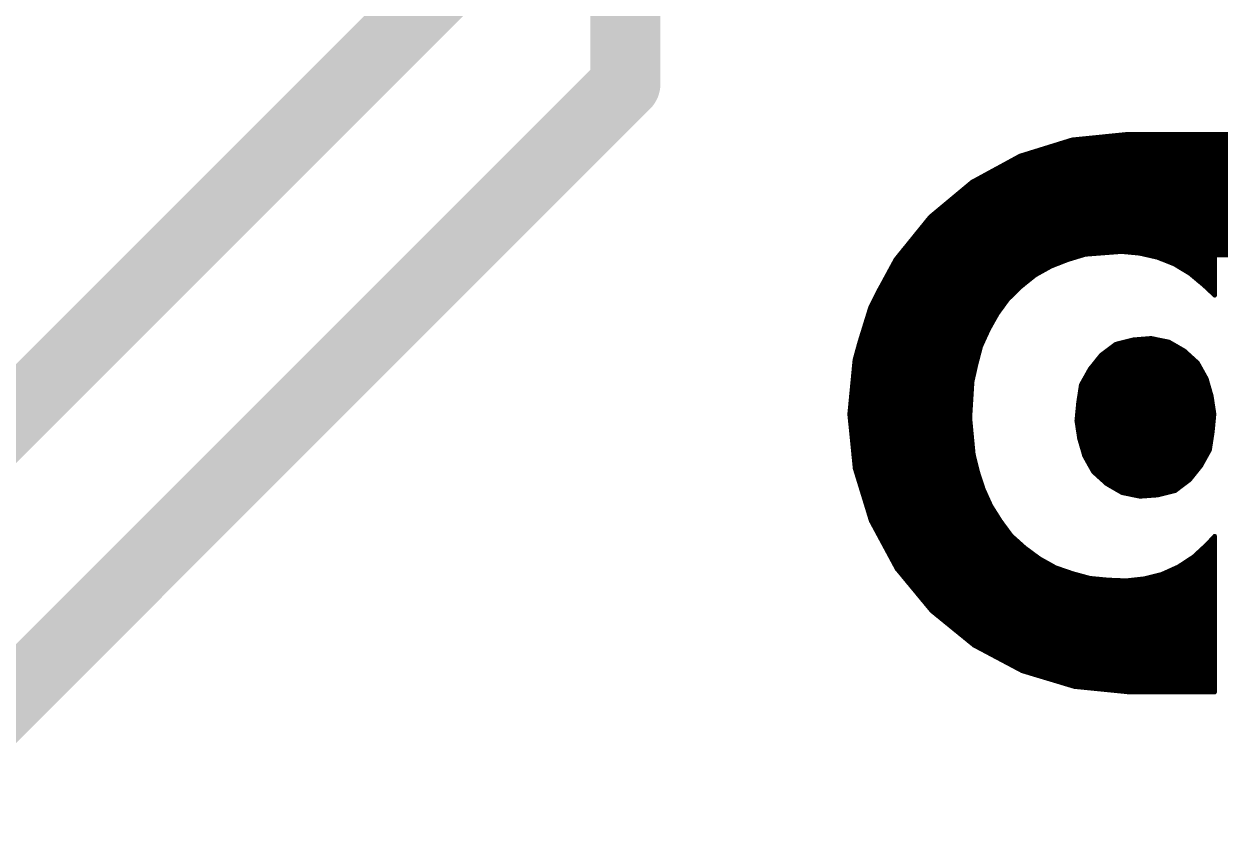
# Model space of a CAD drawing. Extents: x -29.2 to 57.4, y -20 to 37.1.
# Drawn here: x 26.04 to 29.515, y 7.01 to 9.369 of the extents above; entities that cross this region are included whole.
import ezdxf

# ---------------------------------------------------------------- set-up
doc = ezdxf.new("R2010")
doc.units = 0
doc.layers.add('16', color=132, linetype='CONTINUOUS')
doc.layers.add('21', color=41, linetype='CONTINUOUS')

msp = doc.modelspace()

# ---------------------------------------------------------------- linework, layer by layer
at = {"layer": '16', "const_width": 0.2032}
for points in [[(27.7876, 18.9738), (27.7876, 9.1948)], [(27.305, 9.525), (25.4, 7.62)], [(27.7876, 9.1948), (25.7048, 7.112)]]:
    msp.add_lwpolyline(points, dxfattribs=at)
at = {"layer": '16', "const_width": 0.1016}
for points in [[(27.8235, 9.1589, 1), (27.7517, 9.2307)], [(27.7368, 9.1948, 1), (27.8384, 9.1948)]]:
    msp.add_lwpolyline(points, format="xyb", dxfattribs=at)
at = {"layer": '21', "const_width": 0.0127}
for points in [[(29.0855, 9.0331), (28.934, 8.9861)], [(29.0747, 9.0297), (32.7963, 9.0297)], [(29.2434, 9.049), (29.0855, 9.0331)], [(29.1781, 9.0424), (32.6984, 9.0424)], [(29.2962, 9.0495), (29.2434, 9.049)], [(32.6278, 9.0495), (29.2962, 9.0495)], [(28.9928, 9.0043), (32.8837, 9.0043)], [(29.0337, 9.017), (32.8428, 9.017)], [(28.934, 8.9861), (28.7947, 8.9103)], [(28.8975, 8.9662), (32.9794, 8.9662)], [(28.9208, 8.9789), (32.9547, 8.9789)], [(28.9519, 8.9916), (32.9218, 8.9916)], [(28.8274, 8.9281), (33.0496, 8.9281)], [(28.8507, 8.9408), (33.0262, 8.9408)], [(28.8741, 8.9535), (33.0028, 8.9535)], [(28.7947, 8.9103), (28.6729, 8.8088)], [(28.7703, 8.89), (33.1065, 8.89)], [(28.7855, 8.9027), (33.0896, 8.9027)], [(28.804, 8.9154), (33.0698, 8.9154)], [(28.7398, 8.8646), (33.1373, 8.8646)], [(28.7551, 8.8773), (33.1219, 8.8773)], [(28.6941, 8.8265), (33.1826, 8.8265)], [(28.7094, 8.8392), (33.1681, 8.8392)], [(28.7246, 8.8519), (33.1527, 8.8519)], [(28.6729, 8.8088), (28.5731, 8.6856)], [(28.6564, 8.7884), (33.2204, 8.7884)], [(28.6667, 8.8011), (33.2086, 8.8011)], [(28.6789, 8.8138), (33.1956, 8.8138)], [(28.6255, 8.7503), (33.2519, 8.7503)], [(28.6358, 8.763), (33.2414, 8.763)], [(28.6461, 8.7757), (33.2309, 8.7757)], [(28.6049, 8.7249), (33.2728, 8.7249)], [(28.6152, 8.7376), (33.2624, 8.7376)], [(28.5731, 8.6856), (28.5227, 8.5927)], [(28.5741, 8.6868), (29.081, 8.6868)], [(28.5844, 8.6995), (29.1228, 8.6995)], [(28.5946, 8.7122), (33.2832, 8.7122)], [(29.0239, 8.6653), (29.0729, 8.6844)], [(29.0729, 8.6844), (29.1235, 8.6997)], [(29.1235, 8.6997), (29.2289, 8.7078)], [(29.2289, 8.7078), (29.2814, 8.7028)], [(29.2814, 8.7028), (29.3329, 8.6911)], [(29.296, 8.6995), (32.699, 8.6995)], [(29.3329, 8.6911), (29.382, 8.6717)], [(29.3437, 8.6868), (29.4994, 8.6868)], [(29.4994, 8.6868), (29.5003, 8.6981)], [(29.4994, 8.581), (29.4994, 8.6868)], [(29.5003, 8.6981), (29.8054, 8.6981)], [(28.5531, 8.6487), (28.9942, 8.6487)], [(28.56, 8.6614), (29.017, 8.6614)], [(28.5669, 8.6741), (29.0466, 8.6741)], [(28.9777, 8.6395), (29.0239, 8.6653)], [(29.376, 8.6741), (29.4994, 8.6741)], [(29.382, 8.6717), (29.4272, 8.6444)], [(29.3991, 8.6614), (29.4994, 8.6614)], [(29.42, 8.6487), (29.4994, 8.6487)], [(28.5393, 8.6233), (28.9576, 8.6233)], [(28.5462, 8.636), (28.9733, 8.636)], [(28.9367, 8.6065), (28.9777, 8.6395)], [(29.4272, 8.6444), (29.4678, 8.6106)], [(29.4372, 8.636), (29.4994, 8.636)], [(29.4525, 8.6233), (29.4994, 8.6233)], [(28.5227, 8.5927), (28.4991, 8.5455)], [(28.5189, 8.5852), (28.9148, 8.5852)], [(28.5255, 8.5979), (28.9279, 8.5979)], [(28.5324, 8.6106), (28.9418, 8.6106)], [(28.8989, 8.5698), (28.9367, 8.6065)], [(29.4677, 8.6106), (29.4994, 8.6106)], [(29.4678, 8.6106), (29.4994, 8.581)], [(29.4813, 8.5979), (29.4994, 8.5979)], [(29.4949, 8.5852), (29.4994, 8.5852)], [(28.4991, 8.5455), (28.4678, 8.4445)], [(28.5, 8.5471), (28.8824, 8.5471)], [(28.5063, 8.5598), (28.8916, 8.5598)], [(28.5126, 8.5725), (28.9017, 8.5725)], [(28.8678, 8.5271), (28.8989, 8.5698)], [(28.4878, 8.509), (28.8577, 8.509)], [(28.4918, 8.5217), (28.8648, 8.5217)], [(28.4957, 8.5344), (28.8731, 8.5344)], [(28.8421, 8.4811), (28.8678, 8.5271)], [(28.4799, 8.4836), (28.8435, 8.4836)], [(28.4839, 8.4963), (28.8506, 8.4963)], [(28.8202, 8.433), (28.8421, 8.4811)], [(28.4678, 8.4445), (28.4538, 8.3936)], [(28.4681, 8.4455), (28.8259, 8.4455)], [(28.4721, 8.4582), (28.8317, 8.4582)], [(28.476, 8.4709), (28.8375, 8.4709)], [(29.212, 8.4394), (29.1697, 8.4077)], [(29.2628, 8.4523), (29.212, 8.4394)], [(29.2361, 8.4455), (29.367, 8.4455)], [(29.3146, 8.4565), (29.2628, 8.4523)], [(29.3664, 8.4459), (29.3146, 8.4565)], [(29.4113, 8.42), (29.3664, 8.4459)], [(28.4576, 8.4074), (28.8134, 8.4074)], [(28.4611, 8.4201), (28.8168, 8.4201)], [(28.4646, 8.4328), (28.8201, 8.4328)], [(28.8067, 8.3819), (28.8202, 8.433)], [(29.1697, 8.4077), (29.1373, 8.3674)], [(29.1694, 8.4074), (29.4252, 8.4074)], [(29.1862, 8.4201), (29.4111, 8.4201)], [(29.2032, 8.4328), (29.3891, 8.4328)], [(29.4498, 8.385), (29.4113, 8.42)], [(28.4538, 8.3936), (28.4386, 8.2358)], [(28.4515, 8.3693), (28.8038, 8.3693)], [(28.4527, 8.382), (28.8067, 8.382)], [(28.4541, 8.3947), (28.8101, 8.3947)], [(28.7951, 8.3304), (28.8067, 8.3819)], [(29.1388, 8.3693), (29.4585, 8.3693)], [(29.149, 8.382), (29.4515, 8.382)], [(29.1592, 8.3947), (29.4391, 8.3947)], [(29.4755, 8.3388), (29.4498, 8.385)], [(28.449, 8.3439), (28.7981, 8.3439)], [(28.4503, 8.3566), (28.801, 8.3566)], [(29.1373, 8.3674), (29.1115, 8.3213)], [(29.1241, 8.3439), (29.4727, 8.3439)], [(29.1312, 8.3566), (29.4656, 8.3566)], [(29.4899, 8.2887), (29.4755, 8.3388)], [(28.4454, 8.3058), (28.7935, 8.3058)], [(28.4466, 8.3185), (28.7943, 8.3185)], [(28.4478, 8.3312), (28.7952, 8.3312)], [(28.7885, 8.225), (28.7951, 8.3304)], [(29.1115, 8.3213), (29.1035, 8.269)], [(29.1091, 8.3058), (29.485, 8.3058)], [(29.1111, 8.3185), (29.4813, 8.3185)], [(29.1171, 8.3312), (29.4777, 8.3312)], [(28.4417, 8.2677), (28.7912, 8.2677)], [(28.4429, 8.2804), (28.792, 8.2804)], [(28.4441, 8.2931), (28.7928, 8.2931)], [(29.1035, 8.269), (29.0984, 8.2168)], [(29.1033, 8.2677), (29.4931, 8.2677)], [(29.1052, 8.2804), (29.4912, 8.2804)], [(29.1072, 8.2931), (29.4887, 8.2931)], [(29.4979, 8.2365), (29.4899, 8.2887)], [(28.4386, 8.2358), (28.4545, 8.0779)], [(28.4392, 8.2423), (28.7896, 8.2423)], [(28.4392, 8.2296), (28.7888, 8.2296)], [(28.4404, 8.255), (28.7904, 8.255)], [(29.0997, 8.2296), (29.4972, 8.2296)], [(29.1009, 8.2423), (29.497, 8.2423)], [(29.1021, 8.255), (29.4951, 8.255)], [(29.4929, 8.1842), (29.4979, 8.2365)], [(28.4405, 8.2169), (28.7893, 8.2169)], [(28.4418, 8.2042), (28.7905, 8.2042)], [(28.7985, 8.1198), (28.7885, 8.225)], [(29.0984, 8.2169), (29.496, 8.2169)], [(29.0984, 8.2168), (29.1065, 8.1645)], [(29.1004, 8.2042), (29.4948, 8.2042)], [(28.443, 8.1915), (28.7917, 8.1915)], [(28.4443, 8.1788), (28.7929, 8.1788)], [(28.4456, 8.1661), (28.7941, 8.1661)], [(29.1023, 8.1915), (29.4936, 8.1915)], [(29.1043, 8.1788), (29.4921, 8.1788)], [(29.1062, 8.1661), (29.4901, 8.1661)], [(29.1065, 8.1645), (29.1211, 8.1146)], [(29.4849, 8.132), (29.4929, 8.1842)], [(28.4469, 8.1534), (28.7953, 8.1534)], [(28.4482, 8.1407), (28.7965, 8.1407)], [(28.4495, 8.128), (28.7977, 8.128)], [(29.1097, 8.1534), (29.4882, 8.1534)], [(29.1135, 8.1407), (29.4862, 8.1407)], [(29.1172, 8.128), (29.4827, 8.128)], [(29.4593, 8.0858), (29.4849, 8.132)], [(28.4507, 8.1153), (28.7996, 8.1153)], [(28.452, 8.1026), (28.8027, 8.1026)], [(28.8111, 8.0685), (28.7985, 8.1198)], [(29.1209, 8.1153), (29.4756, 8.1153)], [(29.1211, 8.1146), (29.1469, 8.0684)], [(29.1278, 8.1026), (29.4686, 8.1026)], [(28.4533, 8.0899), (28.8058, 8.0899)], [(28.4545, 8.0779), (28.5011, 7.9263)], [(28.4547, 8.0772), (28.809, 8.0772)], [(28.4586, 8.0645), (28.8124, 8.0645)], [(28.8274, 8.0184), (28.8111, 8.0685)], [(29.1349, 8.0899), (29.4616, 8.0899)], [(29.142, 8.0772), (29.4524, 8.0772)], [(29.1469, 8.0684), (29.1855, 8.0335)], [(29.1512, 8.0645), (29.4423, 8.0645)], [(29.4269, 8.0453), (29.4593, 8.0858)], [(28.4625, 8.0518), (28.8165, 8.0518)], [(28.4664, 8.0391), (28.8206, 8.0391)], [(28.4703, 8.0264), (28.8248, 8.0264)], [(29.1653, 8.0518), (29.4321, 8.0518)], [(29.1793, 8.0391), (29.4187, 8.0391)], [(29.1855, 8.0335), (29.2304, 8.0075)], [(29.1978, 8.0264), (29.4019, 8.0264)], [(29.3848, 8.0135), (29.4269, 8.0453)], [(28.4742, 8.0137), (28.8295, 8.0137)], [(28.4781, 8.001), (28.8352, 8.001)], [(28.482, 7.9883), (28.841, 7.9883)], [(28.8492, 7.9702), (28.8274, 8.0184)], [(29.2197, 8.0137), (29.385, 8.0137)], [(29.2304, 8.0075), (29.2822, 7.9968)], [(29.2619, 8.001), (29.3354, 8.001)], [(29.2822, 7.9968), (29.3339, 8.0006)], [(29.3339, 8.0006), (29.3848, 8.0135)], [(28.4859, 7.9756), (28.8467, 7.9756)], [(28.4898, 7.9629), (28.8538, 7.9629)], [(28.8772, 7.9256), (28.8492, 7.9702)], [(28.4938, 7.9502), (28.8618, 7.9502)], [(28.4977, 7.9375), (28.8697, 7.9375)], [(28.5011, 7.9263), (28.5763, 7.7867)], [(28.5019, 7.9248), (28.8778, 7.9248)], [(28.9085, 7.8831), (28.8772, 7.9256)], [(28.5087, 7.9121), (28.8872, 7.9121)], [(28.5156, 7.8994), (28.8965, 7.8994)], [(28.5224, 7.8867), (28.9059, 7.8867)], [(28.9479, 7.8478), (28.9085, 7.8831)], [(29.4994, 7.8818), (29.4771, 7.8577)], [(29.4994, 7.4435), (29.4994, 7.8818)], [(28.5292, 7.874), (28.9187, 7.874)], [(28.5361, 7.8613), (28.9328, 7.8613)], [(28.5429, 7.8486), (28.947, 7.8486)], [(28.9902, 7.8166), (28.9479, 7.8478)], [(29.4771, 7.8577), (29.4384, 7.8219)], [(29.4672, 7.8486), (29.4994, 7.8486)], [(29.4804, 7.8613), (29.4994, 7.8613)], [(29.4922, 7.874), (29.4994, 7.874)], [(28.5498, 7.8359), (28.9641, 7.8359)], [(28.5566, 7.8232), (28.9813, 7.8232)], [(29.0363, 7.7907), (28.9902, 7.8166)], [(29.4384, 7.8219), (29.3942, 7.7929)], [(29.4398, 7.8232), (29.4994, 7.8232)], [(29.4535, 7.8359), (29.4994, 7.8359)], [(28.5634, 7.8105), (29.0012, 7.8105)], [(28.5703, 7.7978), (29.0238, 7.7978)], [(28.5763, 7.7867), (28.6774, 7.6645)], [(28.5775, 7.7851), (29.0526, 7.7851)], [(29.0862, 7.7735), (29.0363, 7.7907)], [(29.3942, 7.7929), (29.3461, 7.7712)], [(29.3769, 7.7851), (29.4994, 7.7851)], [(29.4017, 7.7978), (29.4994, 7.7978)], [(29.421, 7.8105), (29.4994, 7.8105)], [(28.5881, 7.7724), (29.0901, 7.7724)], [(28.5986, 7.7597), (29.1368, 7.7597)], [(28.6091, 7.747), (29.4994, 7.747)], [(29.137, 7.7596), (29.0862, 7.7735)], [(29.1897, 7.7546), (29.137, 7.7596)], [(29.2424, 7.7525), (29.1897, 7.7546)], [(29.2949, 7.7583), (29.2424, 7.7525)], [(29.3461, 7.7712), (29.2949, 7.7583)], [(29.3005, 7.7597), (29.4994, 7.7597)], [(29.3488, 7.7724), (29.4994, 7.7724)], [(28.6196, 7.7343), (29.4994, 7.7343)], [(28.6301, 7.7216), (29.4994, 7.7216)], [(28.6406, 7.7089), (29.4994, 7.7089)], [(28.6511, 7.6962), (29.4994, 7.6962)], [(28.6616, 7.6835), (29.4994, 7.6835)], [(28.6722, 7.6708), (29.4994, 7.6708)], [(28.6774, 7.6645), (28.8003, 7.5644)], [(28.6852, 7.6581), (29.4994, 7.6581)], [(28.7008, 7.6454), (29.4994, 7.6454)], [(28.7164, 7.6327), (29.4994, 7.6327)], [(28.732, 7.62), (29.4994, 7.62)], [(28.7476, 7.6073), (29.4994, 7.6073)], [(28.7632, 7.5946), (29.4994, 7.5946)], [(28.7788, 7.5819), (29.4994, 7.5819)], [(28.7944, 7.5692), (29.4994, 7.5692)], [(28.8003, 7.5644), (28.9403, 7.49)], [(28.8152, 7.5565), (29.4994, 7.5565)], [(28.8391, 7.5438), (29.4994, 7.5438)], [(28.863, 7.5311), (29.4994, 7.5311)], [(28.8869, 7.5184), (29.4994, 7.5184)], [(28.9108, 7.5057), (29.4994, 7.5057)], [(28.9348, 7.493), (29.4994, 7.493)], [(28.9403, 7.49), (29.0921, 7.4443)], [(28.9727, 7.4803), (29.4994, 7.4803)], [(29.0148, 7.4676), (29.4994, 7.4676)], [(29.057, 7.4549), (29.4994, 7.4549)], [(29.0921, 7.4443), (29.2499, 7.4285)], [(29.1134, 7.4422), (29.4994, 7.4422)], [(29.4996, 7.4285), (29.4994, 7.4435)], [(29.2403, 7.4295), (29.4996, 7.4295)], [(29.2499, 7.4285), (29.4996, 7.4285)]]:
    msp.add_lwpolyline(points, dxfattribs=at)
at = {"layer": '21', "const_width": 0.0064}
for points in [[(29.0747, 9.0329, 1), (29.0747, 9.0265)], [(29.0852, 9.0362, 1), (29.0859, 9.0299)], [(29.0865, 9.03, 1), (29.0846, 9.0361)], [(29.1781, 9.0456, 1), (29.1781, 9.0392)], [(29.2434, 9.0522, 1), (29.2434, 9.0458)], [(29.2437, 9.0458, 1), (29.2431, 9.0521)], [(29.2962, 9.0527, 1), (29.2962, 9.0464)], [(29.2963, 9.0464, 1), (29.2962, 9.0527)], [(28.9928, 9.0075, 1), (28.9928, 9.0011)], [(29.0337, 9.0202, 1), (29.0337, 9.0138)], [(28.8975, 8.9694, 1), (28.8975, 8.963)], [(28.9208, 8.9821, 1), (28.9208, 8.9757)], [(28.9331, 8.9891, 1), (28.935, 8.983)], [(28.9355, 8.9833, 1), (28.9325, 8.9889)], [(28.9519, 8.9948, 1), (28.9519, 8.9884)], [(28.8274, 8.9313, 1), (28.8274, 8.9249)], [(28.8507, 8.944, 1), (28.8507, 8.9376)], [(28.8741, 8.9567, 1), (28.8741, 8.9503)], [(28.7703, 8.8932, 1), (28.7703, 8.8868)], [(28.7855, 8.9059, 1), (28.7855, 8.8995)], [(28.7932, 8.9131, 1), (28.7962, 8.9075)], [(28.7967, 8.9079, 1), (28.7926, 8.9128)], [(28.804, 8.9186, 1), (28.804, 8.9122)], [(28.7398, 8.8678, 1), (28.7398, 8.8614)], [(28.7551, 8.8805, 1), (28.7551, 8.8741)], [(28.6941, 8.8297, 1), (28.6941, 8.8233)], [(28.7094, 8.8424, 1), (28.7094, 8.836)], [(28.7246, 8.8551, 1), (28.7246, 8.8487)], [(28.6564, 8.7916, 1), (28.6564, 8.7852)], [(28.6667, 8.8043, 1), (28.6667, 8.7979)], [(28.6709, 8.8112, 1), (28.6749, 8.8064)], [(28.6754, 8.8068, 1), (28.6704, 8.8108)], [(28.6789, 8.817, 1), (28.6789, 8.8106)], [(28.6255, 8.7535, 1), (28.6255, 8.7471)], [(28.6358, 8.7662, 1), (28.6358, 8.7598)], [(28.6461, 8.7789, 1), (28.6461, 8.7725)], [(28.6049, 8.7281, 1), (28.6049, 8.7217)], [(28.6152, 8.7408, 1), (28.6152, 8.7344)], [(28.5706, 8.6876, 1), (28.5756, 8.6836)], [(28.5759, 8.6841, 1), (28.5703, 8.6871)], [(28.5741, 8.69, 1), (28.5741, 8.6836)], [(28.5844, 8.7027, 1), (28.5844, 8.6963)], [(28.5946, 8.7154, 1), (28.5946, 8.709)], [(29.072, 8.6874, 1), (29.0739, 8.6813)], [(29.0741, 8.6814, 1), (29.0718, 8.6873)], [(29.081, 8.6836, 1), (29.081, 8.69)], [(29.1233, 8.7029, 1), (29.1238, 8.6965)], [(29.1245, 8.6967, 1), (29.1226, 8.7027)], [(29.1228, 8.6963, 1), (29.1228, 8.7027)], [(29.2292, 8.7109, 1), (29.2286, 8.7046)], [(29.2291, 8.7046, 1), (29.2286, 8.711)], [(29.2822, 8.7059, 1), (29.2807, 8.6997)], [(29.2811, 8.6997, 1), (29.2817, 8.706)], [(29.296, 8.7027, 1), (29.296, 8.6963)], [(29.3341, 8.694, 1), (29.3318, 8.6881)], [(29.3322, 8.688, 1), (29.3336, 8.6942)], [(29.3437, 8.69, 1), (29.3437, 8.6836)], [(29.5026, 8.6868, 1), (29.4962, 8.6868)], [(29.4962, 8.6871, 1), (29.5026, 8.6865)], [(29.5003, 8.7013, 1), (29.5003, 8.6949)], [(29.5035, 8.6978, 1), (29.4972, 8.6983)], [(29.4994, 8.6836, 1), (29.4994, 8.69)], [(28.5531, 8.6519, 1), (28.5531, 8.6455)], [(28.56, 8.6646, 1), (28.56, 8.6582)], [(28.5669, 8.6773, 1), (28.5669, 8.6709)], [(28.9942, 8.6455, 1), (28.9942, 8.6519)], [(29.017, 8.6582, 1), (29.017, 8.6646)], [(29.0228, 8.6682, 1), (29.0251, 8.6623)], [(29.0255, 8.6625, 1), (29.0224, 8.668)], [(29.0466, 8.6709, 1), (29.0466, 8.6773)], [(29.376, 8.6773, 1), (29.376, 8.6709)], [(29.3837, 8.6744, 1), (29.3804, 8.669)], [(29.3809, 8.6688, 1), (29.3832, 8.6747)], [(29.3991, 8.6646, 1), (29.3991, 8.6582)], [(29.42, 8.6519, 1), (29.42, 8.6455)], [(29.4994, 8.6709, 1), (29.4994, 8.6773)], [(29.4994, 8.6582, 1), (29.4994, 8.6646)], [(29.4994, 8.6455, 1), (29.4994, 8.6519)], [(28.5393, 8.6265, 1), (28.5393, 8.6201)], [(28.5462, 8.6392, 1), (28.5462, 8.6328)], [(28.9576, 8.6201, 1), (28.9576, 8.6265)], [(28.9733, 8.6328, 1), (28.9733, 8.6392)], [(28.9762, 8.6423, 1), (28.9793, 8.6368)], [(28.9797, 8.6371, 1), (28.9757, 8.642)], [(29.4292, 8.6468, 1), (29.4252, 8.6419)], [(29.4256, 8.6416, 1), (29.4288, 8.6471)], [(29.4372, 8.6392, 1), (29.4372, 8.6328)], [(29.4525, 8.6265, 1), (29.4525, 8.6201)], [(29.4994, 8.6328, 1), (29.4994, 8.6392)], [(29.4994, 8.6201, 1), (29.4994, 8.6265)], [(28.5189, 8.5884, 1), (28.5189, 8.582)], [(28.5199, 8.5942, 1), (28.5254, 8.5911)], [(28.5255, 8.5912, 1), (28.5198, 8.5941)], [(28.5255, 8.6011, 1), (28.5255, 8.5947)], [(28.5324, 8.6138, 1), (28.5324, 8.6074)], [(28.9148, 8.582, 1), (28.9148, 8.5884)], [(28.9279, 8.5947, 1), (28.9279, 8.6011)], [(28.9347, 8.609, 1), (28.9387, 8.604)], [(28.9389, 8.6042, 1), (28.9345, 8.6088)], [(28.9418, 8.6074, 1), (28.9418, 8.6138)], [(29.4677, 8.6138, 1), (29.4677, 8.6074)], [(29.4699, 8.6129, 1), (29.4656, 8.6082)], [(29.4657, 8.6081, 1), (29.4698, 8.613)], [(29.4813, 8.6011, 1), (29.4813, 8.5947)], [(29.4949, 8.5884, 1), (29.4949, 8.582)], [(29.4962, 8.581, 1), (29.5026, 8.581)], [(29.4972, 8.5787, 1), (29.5016, 8.5833)], [(29.4994, 8.6074, 1), (29.4994, 8.6138)], [(29.4994, 8.5947, 1), (29.4994, 8.6011)], [(29.4994, 8.582, 1), (29.4994, 8.5884)], [(28.4963, 8.5469, 1), (28.502, 8.544)], [(28.5022, 8.5445, 1), (28.4961, 8.5464)], [(28.5, 8.5503, 1), (28.5, 8.5439)], [(28.5063, 8.563, 1), (28.5063, 8.5566)], [(28.5126, 8.5757, 1), (28.5126, 8.5693)], [(28.8824, 8.5439, 1), (28.8824, 8.5503)], [(28.8916, 8.5566, 1), (28.8916, 8.563)], [(28.8967, 8.5721, 1), (28.9011, 8.5675)], [(28.9015, 8.5679, 1), (28.8964, 8.5717)], [(28.9017, 8.5693, 1), (28.9017, 8.5757)], [(28.4878, 8.5122, 1), (28.4878, 8.5058)], [(28.4918, 8.5249, 1), (28.4918, 8.5185)], [(28.4957, 8.5376, 1), (28.4957, 8.5312)], [(28.8577, 8.5058, 1), (28.8577, 8.5122)], [(28.8652, 8.5289, 1), (28.8703, 8.5252)], [(28.8648, 8.5185, 1), (28.8648, 8.5249)], [(28.8705, 8.5255, 1), (28.865, 8.5286)], [(28.8731, 8.5312, 1), (28.8731, 8.5376)], [(28.4799, 8.4868, 1), (28.4799, 8.4804)], [(28.4839, 8.4995, 1), (28.4839, 8.4931)], [(28.8394, 8.4826, 1), (28.8449, 8.4796)], [(28.845, 8.4798, 1), (28.8393, 8.4824)], [(28.8435, 8.4804, 1), (28.8435, 8.4868)], [(28.8506, 8.4931, 1), (28.8506, 8.4995)], [(28.4708, 8.4436, 1), (28.4647, 8.4453)], [(28.4648, 8.4454, 1), (28.4708, 8.4435)], [(28.4681, 8.4487, 1), (28.4681, 8.4423)], [(28.4721, 8.4614, 1), (28.4721, 8.455)], [(28.476, 8.4741, 1), (28.476, 8.4677)], [(28.8259, 8.4423, 1), (28.8259, 8.4487)], [(28.8317, 8.455, 1), (28.8317, 8.4614)], [(28.8375, 8.4677, 1), (28.8375, 8.4741)], [(29.2113, 8.4425, 1), (29.2128, 8.4363)], [(29.2139, 8.4369, 1), (29.2101, 8.442)], [(29.2361, 8.4487, 1), (29.2361, 8.4423)], [(29.2626, 8.4554, 1), (29.2631, 8.4491)], [(29.2636, 8.4492, 1), (29.262, 8.4553)], [(29.3152, 8.4596, 1), (29.314, 8.4534)], [(29.3149, 8.4534, 1), (29.3143, 8.4597)], [(29.368, 8.4486, 1), (29.3648, 8.4431)], [(29.3657, 8.4428, 1), (29.367, 8.449)], [(29.367, 8.4423, 1), (29.367, 8.4487)], [(28.4576, 8.4106, 1), (28.4576, 8.4042)], [(28.4611, 8.4233, 1), (28.4611, 8.4169)], [(28.4646, 8.436, 1), (28.4646, 8.4296)], [(28.8134, 8.4042, 1), (28.8134, 8.4106)], [(28.8168, 8.4169, 1), (28.8168, 8.4233)], [(28.8173, 8.4343, 1), (28.823, 8.4317)], [(28.8232, 8.4322, 1), (28.8171, 8.4338)], [(28.8201, 8.4296, 1), (28.8201, 8.436)], [(29.1694, 8.4106, 1), (29.1694, 8.4042)], [(29.1678, 8.4103, 1), (29.1716, 8.4052)], [(29.1722, 8.4057, 1), (29.1672, 8.4097)], [(29.1862, 8.4233, 1), (29.1862, 8.4169)], [(29.2032, 8.436, 1), (29.2032, 8.4296)], [(29.3891, 8.4296, 1), (29.3891, 8.436)], [(29.4134, 8.4223, 1), (29.4092, 8.4176)], [(29.4097, 8.4172, 1), (29.4129, 8.4227)], [(29.4111, 8.4169, 1), (29.4111, 8.4233)], [(29.4252, 8.4042, 1), (29.4252, 8.4106)], [(28.4515, 8.3725, 1), (28.4515, 8.3661)], [(28.4527, 8.3852, 1), (28.4527, 8.3788)], [(28.457, 8.3933, 1), (28.4507, 8.3939)], [(28.4508, 8.3944, 1), (28.4569, 8.3928)], [(28.4541, 8.3979, 1), (28.4541, 8.3915)], [(28.8036, 8.3827, 1), (28.8098, 8.3811)], [(28.8098, 8.3812, 1), (28.8036, 8.3826)], [(28.8038, 8.3661, 1), (28.8038, 8.3725)], [(28.8067, 8.3788, 1), (28.8067, 8.3852)], [(28.8101, 8.3915, 1), (28.8101, 8.3979)], [(29.1388, 8.3725, 1), (29.1388, 8.3661)], [(29.149, 8.3852, 1), (29.149, 8.3788)], [(29.1592, 8.3979, 1), (29.1592, 8.3915)], [(29.4391, 8.3915, 1), (29.4391, 8.3979)], [(29.4526, 8.3865, 1), (29.447, 8.3834)], [(29.4477, 8.3826, 1), (29.4519, 8.3873)], [(29.4515, 8.3788, 1), (29.4515, 8.3852)], [(29.4585, 8.3661, 1), (29.4585, 8.3725)], [(28.449, 8.3471, 1), (28.449, 8.3407)], [(28.4503, 8.3598, 1), (28.4503, 8.3534)], [(28.7981, 8.3407, 1), (28.7981, 8.3471)], [(28.801, 8.3534, 1), (28.801, 8.3598)], [(29.1241, 8.3471, 1), (29.1241, 8.3407)], [(29.1312, 8.3598, 1), (29.1312, 8.3534)], [(29.1348, 8.3694, 1), (29.1397, 8.3654)], [(29.14, 8.3659, 1), (29.1345, 8.369)], [(29.4656, 8.3534, 1), (29.4656, 8.3598)], [(29.4786, 8.3397, 1), (29.4725, 8.3379)], [(29.4727, 8.3407, 1), (29.4727, 8.3471)], [(29.4727, 8.3373, 1), (29.4783, 8.3403)], [(28.4454, 8.309, 1), (28.4454, 8.3026)], [(28.4466, 8.3217, 1), (28.4466, 8.3153)], [(28.4478, 8.3344, 1), (28.4478, 8.328)], [(28.7982, 8.3302, 1), (28.7919, 8.3306)], [(28.792, 8.3311, 1), (28.7982, 8.3297)], [(28.7935, 8.3026, 1), (28.7935, 8.309)], [(28.7943, 8.3153, 1), (28.7943, 8.3217)], [(28.7952, 8.328, 1), (28.7952, 8.3344)], [(29.1091, 8.309, 1), (29.1091, 8.3026)], [(29.1111, 8.3217, 1), (29.1111, 8.3153)], [(29.1087, 8.3228, 1), (29.1143, 8.3197)], [(29.1146, 8.3208, 1), (29.1084, 8.3217)], [(29.1171, 8.3344, 1), (29.1171, 8.328)], [(29.4777, 8.328, 1), (29.4777, 8.3344)], [(29.4813, 8.3153, 1), (29.4813, 8.3217)], [(29.485, 8.3026, 1), (29.485, 8.309)], [(28.4417, 8.2709, 1), (28.4417, 8.2645)], [(28.4429, 8.2836, 1), (28.4429, 8.2772)], [(28.4441, 8.2963, 1), (28.4441, 8.2899)], [(28.7912, 8.2645, 1), (28.7912, 8.2709)], [(28.792, 8.2772, 1), (28.792, 8.2836)], [(28.7928, 8.2899, 1), (28.7928, 8.2963)], [(29.1033, 8.2709, 1), (29.1033, 8.2645)], [(29.1066, 8.2687, 1), (29.1003, 8.2693)], [(29.1003, 8.2695, 1), (29.1066, 8.2685)], [(29.1052, 8.2836, 1), (29.1052, 8.2772)], [(29.1072, 8.2963, 1), (29.1072, 8.2899)], [(29.4931, 8.2892, 1), (29.4868, 8.2883)], [(29.4869, 8.2879, 1), (29.493, 8.2896)], [(29.4887, 8.2899, 1), (29.4887, 8.2963)], [(29.4912, 8.2772, 1), (29.4912, 8.2836)], [(29.4931, 8.2645, 1), (29.4931, 8.2709)], [(28.4417, 8.2361, 1), (28.4354, 8.2354)], [(28.4354, 8.2361, 1), (28.4417, 8.2355)], [(28.4392, 8.2455, 1), (28.4392, 8.2391)], [(28.4392, 8.2328, 1), (28.4392, 8.2264)], [(28.4404, 8.2582, 1), (28.4404, 8.2518)], [(28.7888, 8.2264, 1), (28.7888, 8.2328)], [(28.7896, 8.2391, 1), (28.7896, 8.2455)], [(28.7904, 8.2518, 1), (28.7904, 8.2582)], [(29.0997, 8.2328, 1), (29.0997, 8.2264)], [(29.1009, 8.2455, 1), (29.1009, 8.2391)], [(29.1021, 8.2582, 1), (29.1021, 8.2518)], [(29.501, 8.2362, 1), (29.4947, 8.2368)], [(29.4947, 8.236, 1), (29.501, 8.237)], [(29.4951, 8.2518, 1), (29.4951, 8.2582)], [(29.497, 8.2391, 1), (29.497, 8.2455)], [(29.4972, 8.2264, 1), (29.4972, 8.2328)], [(28.4405, 8.2201, 1), (28.4405, 8.2137)], [(28.4418, 8.2074, 1), (28.4418, 8.201)], [(28.7917, 8.2253, 1), (28.7854, 8.2247)], [(28.7854, 8.2252, 1), (28.7917, 8.2248)], [(28.7893, 8.2137, 1), (28.7893, 8.2201)], [(28.7905, 8.201, 1), (28.7905, 8.2074)], [(29.0984, 8.2201, 1), (29.0984, 8.2137)], [(29.1016, 8.2173, 1), (29.0953, 8.2163)], [(29.0953, 8.2171, 1), (29.1016, 8.2165)], [(29.1004, 8.2074, 1), (29.1004, 8.201)], [(29.4948, 8.201, 1), (29.4948, 8.2074)], [(29.496, 8.2137, 1), (29.496, 8.2201)], [(28.443, 8.1947, 1), (28.443, 8.1883)], [(28.4443, 8.182, 1), (28.4443, 8.1756)], [(28.4456, 8.1693, 1), (28.4456, 8.1629)], [(28.7917, 8.1883, 1), (28.7917, 8.1947)], [(28.7929, 8.1756, 1), (28.7929, 8.182)], [(28.7941, 8.1629, 1), (28.7941, 8.1693)], [(29.1023, 8.1947, 1), (29.1023, 8.1883)], [(29.1043, 8.182, 1), (29.1043, 8.1756)], [(29.1062, 8.1693, 1), (29.1062, 8.1629)], [(29.1095, 8.1654, 1), (29.1034, 8.1636)], [(29.1033, 8.164, 1), (29.1096, 8.165)], [(29.4897, 8.1845, 1), (29.4961, 8.1839)], [(29.496, 8.1837, 1), (29.4898, 8.1847)], [(29.4901, 8.1629, 1), (29.4901, 8.1693)], [(29.4921, 8.1756, 1), (29.4921, 8.182)], [(29.4936, 8.1883, 1), (29.4936, 8.1947)], [(28.4469, 8.1566, 1), (28.4469, 8.1502)], [(28.4482, 8.1439, 1), (28.4482, 8.1375)], [(28.4495, 8.1312, 1), (28.4495, 8.1248)], [(28.7953, 8.1502, 1), (28.7953, 8.1566)], [(28.7965, 8.1375, 1), (28.7965, 8.1439)], [(28.7977, 8.1248, 1), (28.7977, 8.1312)], [(29.1097, 8.1566, 1), (29.1097, 8.1502)], [(29.1135, 8.1439, 1), (29.1135, 8.1375)], [(29.1172, 8.1312, 1), (29.1172, 8.1248)], [(29.4817, 8.1325, 1), (29.488, 8.1315)], [(29.4877, 8.1304, 1), (29.4821, 8.1335)], [(29.4827, 8.1248, 1), (29.4827, 8.1312)], [(29.4862, 8.1375, 1), (29.4862, 8.1439)], [(29.4882, 8.1502, 1), (29.4882, 8.1566)], [(28.4507, 8.1185, 1), (28.4507, 8.1121)], [(28.452, 8.1058, 1), (28.452, 8.0994)], [(28.8015, 8.1206, 1), (28.7954, 8.1191)], [(28.7953, 8.1195, 1), (28.8016, 8.1201)], [(28.7996, 8.1121, 1), (28.7996, 8.1185)], [(28.8027, 8.0994, 1), (28.8027, 8.1058)], [(29.1209, 8.1185, 1), (29.1209, 8.1121)], [(29.1239, 8.1161, 1), (29.1184, 8.113)], [(29.1181, 8.1137, 1), (29.1242, 8.1154)], [(29.1278, 8.1058, 1), (29.1278, 8.0994)], [(29.4686, 8.0994, 1), (29.4686, 8.1058)], [(29.4756, 8.1121, 1), (29.4756, 8.1185)], [(28.4533, 8.0931, 1), (28.4533, 8.0867)], [(28.4513, 8.0776, 1), (28.4577, 8.0782)], [(28.4575, 8.0788, 1), (28.4515, 8.077)], [(28.4547, 8.0804, 1), (28.4547, 8.074)], [(28.4586, 8.0677, 1), (28.4586, 8.0613)], [(28.8058, 8.0867, 1), (28.8058, 8.0931)], [(28.8141, 8.0695, 1), (28.8081, 8.0675)], [(28.808, 8.0677, 1), (28.8142, 8.0692)], [(28.809, 8.074, 1), (28.809, 8.0804)], [(28.8124, 8.0613, 1), (28.8124, 8.0677)], [(29.1349, 8.0931, 1), (29.1349, 8.0867)], [(29.142, 8.0804, 1), (29.142, 8.074)], [(29.149, 8.0708, 1), (29.1448, 8.066)], [(29.1441, 8.0668, 1), (29.1497, 8.0699)], [(29.1512, 8.0677, 1), (29.1512, 8.0613)], [(29.4423, 8.0613, 1), (29.4423, 8.0677)], [(29.4524, 8.074, 1), (29.4524, 8.0804)], [(29.4565, 8.0873, 1), (29.462, 8.0842)], [(29.4617, 8.0838, 1), (29.4568, 8.0877)], [(29.4616, 8.0867, 1), (29.4616, 8.0931)], [(28.4625, 8.055, 1), (28.4625, 8.0486)], [(28.4664, 8.0423, 1), (28.4664, 8.0359)], [(28.4703, 8.0296, 1), (28.4703, 8.0232)], [(28.8165, 8.0486, 1), (28.8165, 8.055)], [(28.8206, 8.0359, 1), (28.8206, 8.0423)], [(28.8248, 8.0232, 1), (28.8248, 8.0296)], [(29.1653, 8.055, 1), (29.1653, 8.0486)], [(29.1793, 8.0423, 1), (29.1793, 8.0359)], [(29.1871, 8.0362, 1), (29.1839, 8.0308)], [(29.1834, 8.0311, 1), (29.1877, 8.0359)], [(29.1978, 8.0296, 1), (29.1978, 8.0232)], [(29.4019, 8.0232, 1), (29.4019, 8.0296)], [(29.4187, 8.0359, 1), (29.4187, 8.0423)], [(29.4245, 8.0473, 1), (29.4294, 8.0433)], [(29.4289, 8.0428, 1), (29.425, 8.0479)], [(29.4321, 8.0486, 1), (29.4321, 8.055)], [(28.4742, 8.0169, 1), (28.4742, 8.0105)], [(28.4781, 8.0042, 1), (28.4781, 7.9978)], [(28.482, 7.9915, 1), (28.482, 7.9851)], [(28.8303, 8.0197, 1), (28.8245, 8.0171)], [(28.8243, 8.0174, 1), (28.8304, 8.0194)], [(28.8295, 8.0105, 1), (28.8295, 8.0169)], [(28.8352, 7.9978, 1), (28.8352, 8.0042)], [(28.841, 7.9851, 1), (28.841, 7.9915)], [(29.2197, 8.0169, 1), (29.2197, 8.0105)], [(29.231, 8.0106, 1), (29.2298, 8.0044)], [(29.2288, 8.0047, 1), (29.232, 8.0102)], [(29.2619, 8.0042, 1), (29.2619, 7.9978)], [(29.2819, 8, 1), (29.2824, 7.9937)], [(29.2815, 7.9937, 1), (29.2828, 7.9999)], [(29.3332, 8.0037, 1), (29.3347, 7.9976)], [(29.3342, 7.9975, 1), (29.3337, 8.0038)], [(29.3354, 7.9978, 1), (29.3354, 8.0042)], [(29.3828, 8.016, 1), (29.3867, 8.0109)], [(29.3855, 8.0104, 1), (29.384, 8.0166)], [(29.385, 8.0105, 1), (29.385, 8.0169)], [(28.4859, 7.9788, 1), (28.4859, 7.9724)], [(28.4898, 7.9661, 1), (28.4898, 7.9597)], [(28.8519, 7.9719, 1), (28.8465, 7.9685)], [(28.8463, 7.9689, 1), (28.8521, 7.9715)], [(28.8467, 7.9724, 1), (28.8467, 7.9788)], [(28.8538, 7.9597, 1), (28.8538, 7.9661)], [(28.4938, 7.9534, 1), (28.4938, 7.947)], [(28.4977, 7.9407, 1), (28.4977, 7.9343)], [(28.5039, 7.9278, 1), (28.4983, 7.9248)], [(28.4981, 7.9254, 1), (28.5041, 7.9272)], [(28.5019, 7.928, 1), (28.5019, 7.9216)], [(28.8618, 7.947, 1), (28.8618, 7.9534)], [(28.8697, 7.9343, 1), (28.8697, 7.9407)], [(28.8798, 7.9275, 1), (28.8746, 7.9238)], [(28.8745, 7.9239, 1), (28.8799, 7.9273)], [(28.8778, 7.9216, 1), (28.8778, 7.928)], [(28.5087, 7.9153, 1), (28.5087, 7.9089)], [(28.5156, 7.9026, 1), (28.5156, 7.8962)], [(28.5224, 7.8899, 1), (28.5224, 7.8835)], [(28.8872, 7.9089, 1), (28.8872, 7.9153)], [(28.8965, 7.8962, 1), (28.8965, 7.9026)], [(28.9107, 7.8855, 1), (28.9064, 7.8807)], [(28.9059, 7.8835, 1), (28.9059, 7.8899)], [(28.906, 7.8812, 1), (28.9111, 7.885)], [(29.5026, 7.8818, 1), (29.4962, 7.8818)], [(29.5017, 7.8796, 1), (29.4971, 7.8839)], [(28.5292, 7.8772, 1), (28.5292, 7.8708)], [(28.5361, 7.8645, 1), (28.5361, 7.8581)], [(28.5429, 7.8518, 1), (28.5429, 7.8454)], [(28.9187, 7.8708, 1), (28.9187, 7.8772)], [(28.9328, 7.8581, 1), (28.9328, 7.8645)], [(28.9498, 7.8503, 1), (28.946, 7.8452)], [(28.9458, 7.8454, 1), (28.95, 7.8502)], [(28.947, 7.8454, 1), (28.947, 7.8518)], [(29.4672, 7.8518, 1), (29.4672, 7.8454)], [(29.4747, 7.8599, 1), (29.4794, 7.8556)], [(29.4792, 7.8554, 1), (29.4749, 7.8601)], [(29.4804, 7.8645, 1), (29.4804, 7.8581)], [(29.4922, 7.8772, 1), (29.4922, 7.8708)], [(29.4994, 7.8708, 1), (29.4994, 7.8772)], [(29.4994, 7.8581, 1), (29.4994, 7.8645)], [(29.4994, 7.8454, 1), (29.4994, 7.8518)], [(28.5498, 7.8391, 1), (28.5498, 7.8327)], [(28.5566, 7.8264, 1), (28.5566, 7.82)], [(28.9641, 7.8327, 1), (28.9641, 7.8391)], [(28.9813, 7.82, 1), (28.9813, 7.8264)], [(28.9918, 7.8194, 1), (28.9887, 7.8139)], [(28.9884, 7.8141, 1), (28.9921, 7.8192)], [(29.4362, 7.8242, 1), (29.4405, 7.8195)], [(29.4398, 7.8264, 1), (29.4398, 7.82)], [(29.4401, 7.8192, 1), (29.4366, 7.8245)], [(29.4535, 7.8391, 1), (29.4535, 7.8327)], [(29.4994, 7.8327, 1), (29.4994, 7.8391)], [(29.4994, 7.82, 1), (29.4994, 7.8264)], [(28.5634, 7.8137, 1), (28.5634, 7.8073)], [(28.5703, 7.801, 1), (28.5703, 7.7946)], [(28.5787, 7.7887, 1), (28.5738, 7.7846)], [(28.5735, 7.7852, 1), (28.579, 7.7882)], [(28.5775, 7.7883, 1), (28.5775, 7.7819)], [(29.0012, 7.8073, 1), (29.0012, 7.8137)], [(29.0238, 7.7946, 1), (29.0238, 7.801)], [(29.0374, 7.7937, 1), (29.0353, 7.7877)], [(29.0348, 7.788, 1), (29.0379, 7.7935)], [(29.0526, 7.7819, 1), (29.0526, 7.7883)], [(29.3769, 7.7883, 1), (29.3769, 7.7819)], [(29.3925, 7.7956, 1), (29.396, 7.7903)], [(29.3955, 7.79, 1), (29.3929, 7.7958)], [(29.4017, 7.801, 1), (29.4017, 7.7946)], [(29.421, 7.8137, 1), (29.421, 7.8073)], [(29.4994, 7.8073, 1), (29.4994, 7.8137)], [(29.4994, 7.7946, 1), (29.4994, 7.801)], [(29.4994, 7.7819, 1), (29.4994, 7.7883)], [(28.5881, 7.7756, 1), (28.5881, 7.7692)], [(28.5986, 7.7629, 1), (28.5986, 7.7565)], [(28.6091, 7.7502, 1), (28.6091, 7.7438)], [(29.087, 7.7765, 1), (29.0853, 7.7704)], [(29.0851, 7.7705, 1), (29.0872, 7.7765)], [(29.0901, 7.7692, 1), (29.0901, 7.7756)], [(29.1373, 7.7628, 1), (29.1367, 7.7565)], [(29.1362, 7.7566, 1), (29.1379, 7.7627)], [(29.1368, 7.7565, 1), (29.1368, 7.7629)], [(29.1898, 7.7578, 1), (29.1896, 7.7515)], [(29.1894, 7.7515, 1), (29.19, 7.7578)], [(29.242, 7.7556, 1), (29.2427, 7.7493)], [(29.2423, 7.7493, 1), (29.2425, 7.7557)], [(29.2941, 7.7614, 1), (29.2957, 7.7552)], [(29.2952, 7.7551, 1), (29.2945, 7.7614)], [(29.3005, 7.7629, 1), (29.3005, 7.7565)], [(29.3448, 7.7741, 1), (29.3474, 7.7683)], [(29.3469, 7.7681, 1), (29.3453, 7.7743)], [(29.3488, 7.7756, 1), (29.3488, 7.7692)], [(29.4994, 7.7692, 1), (29.4994, 7.7756)], [(29.4994, 7.7565, 1), (29.4994, 7.7629)], [(29.4994, 7.7438, 1), (29.4994, 7.7502)], [(28.6196, 7.7375, 1), (28.6196, 7.7311)], [(28.6301, 7.7248, 1), (28.6301, 7.7184)], [(28.6406, 7.7121, 1), (28.6406, 7.7057)], [(29.4994, 7.7311, 1), (29.4994, 7.7375)], [(29.4994, 7.7184, 1), (29.4994, 7.7248)], [(29.4994, 7.7057, 1), (29.4994, 7.7121)], [(28.6511, 7.6994, 1), (28.6511, 7.693)], [(28.6616, 7.6867, 1), (28.6616, 7.6803)], [(29.4994, 7.693, 1), (29.4994, 7.6994)], [(29.4994, 7.6803, 1), (29.4994, 7.6867)], [(28.6722, 7.674, 1), (28.6722, 7.6676)], [(28.6794, 7.667, 1), (28.6754, 7.662)], [(28.6749, 7.6625, 1), (28.6798, 7.6665)], [(28.6852, 7.6613, 1), (28.6852, 7.6549)], [(28.7008, 7.6486, 1), (28.7008, 7.6422)], [(29.4994, 7.6676, 1), (29.4994, 7.674)], [(29.4994, 7.6549, 1), (29.4994, 7.6613)], [(29.4994, 7.6422, 1), (29.4994, 7.6486)], [(28.7164, 7.6359, 1), (28.7164, 7.6295)], [(28.732, 7.6232, 1), (28.732, 7.6168)], [(28.7476, 7.6105, 1), (28.7476, 7.6041)], [(29.4994, 7.6295, 1), (29.4994, 7.6359)], [(29.4994, 7.6168, 1), (29.4994, 7.6232)], [(29.4994, 7.6041, 1), (29.4994, 7.6105)], [(28.7632, 7.5978, 1), (28.7632, 7.5914)], [(28.7788, 7.5851, 1), (28.7788, 7.5787)], [(28.7944, 7.5724, 1), (28.7944, 7.566)], [(29.4994, 7.5914, 1), (29.4994, 7.5978)], [(29.4994, 7.5787, 1), (29.4994, 7.5851)], [(29.4994, 7.566, 1), (29.4994, 7.5724)], [(28.8018, 7.5672, 1), (28.7988, 7.5616)], [(28.7983, 7.5619, 1), (28.8023, 7.5669)], [(28.8152, 7.5597, 1), (28.8152, 7.5533)], [(28.8391, 7.547, 1), (28.8391, 7.5406)], [(29.4994, 7.5533, 1), (29.4994, 7.5597)], [(29.4994, 7.5406, 1), (29.4994, 7.547)], [(28.863, 7.5343, 1), (28.863, 7.5279)], [(28.8869, 7.5216, 1), (28.8869, 7.5152)], [(28.9108, 7.5089, 1), (28.9108, 7.5025)], [(29.4994, 7.5279, 1), (29.4994, 7.5343)], [(29.4994, 7.5152, 1), (29.4994, 7.5216)], [(29.4994, 7.5025, 1), (29.4994, 7.5089)], [(28.9348, 7.4962, 1), (28.9348, 7.4898)], [(28.9412, 7.4931, 1), (28.9394, 7.487)], [(28.9388, 7.4872, 1), (28.9418, 7.4929)], [(28.9727, 7.4835, 1), (28.9727, 7.4771)], [(29.0148, 7.4708, 1), (29.0148, 7.4644)], [(29.4994, 7.4898, 1), (29.4994, 7.4962)], [(29.4994, 7.4771, 1), (29.4994, 7.4835)], [(29.4994, 7.4644, 1), (29.4994, 7.4708)], [(29.057, 7.4581, 1), (29.057, 7.4517)], [(29.0924, 7.4475, 1), (29.0918, 7.4412)], [(29.0912, 7.4413, 1), (29.093, 7.4474)], [(29.1134, 7.4454, 1), (29.1134, 7.439)], [(29.5026, 7.4435, 1), (29.4962, 7.4435)], [(29.4962, 7.4435, 1), (29.5026, 7.4435)], [(29.4994, 7.4517, 1), (29.4994, 7.4581)], [(29.4994, 7.439, 1), (29.4994, 7.4454)], [(29.2403, 7.4327, 1), (29.2403, 7.4263)], [(29.2499, 7.4317, 1), (29.2499, 7.4254)], [(29.2496, 7.4254, 1), (29.2503, 7.4317)], [(29.4964, 7.4285, 1), (29.5027, 7.4286)], [(29.4996, 7.4263, 1), (29.4996, 7.4327)], [(29.4996, 7.4254, 1), (29.4996, 7.4317)]]:
    msp.add_lwpolyline(points, format="xyb", dxfattribs=at)

doc.saveas('drawing.dxf')
